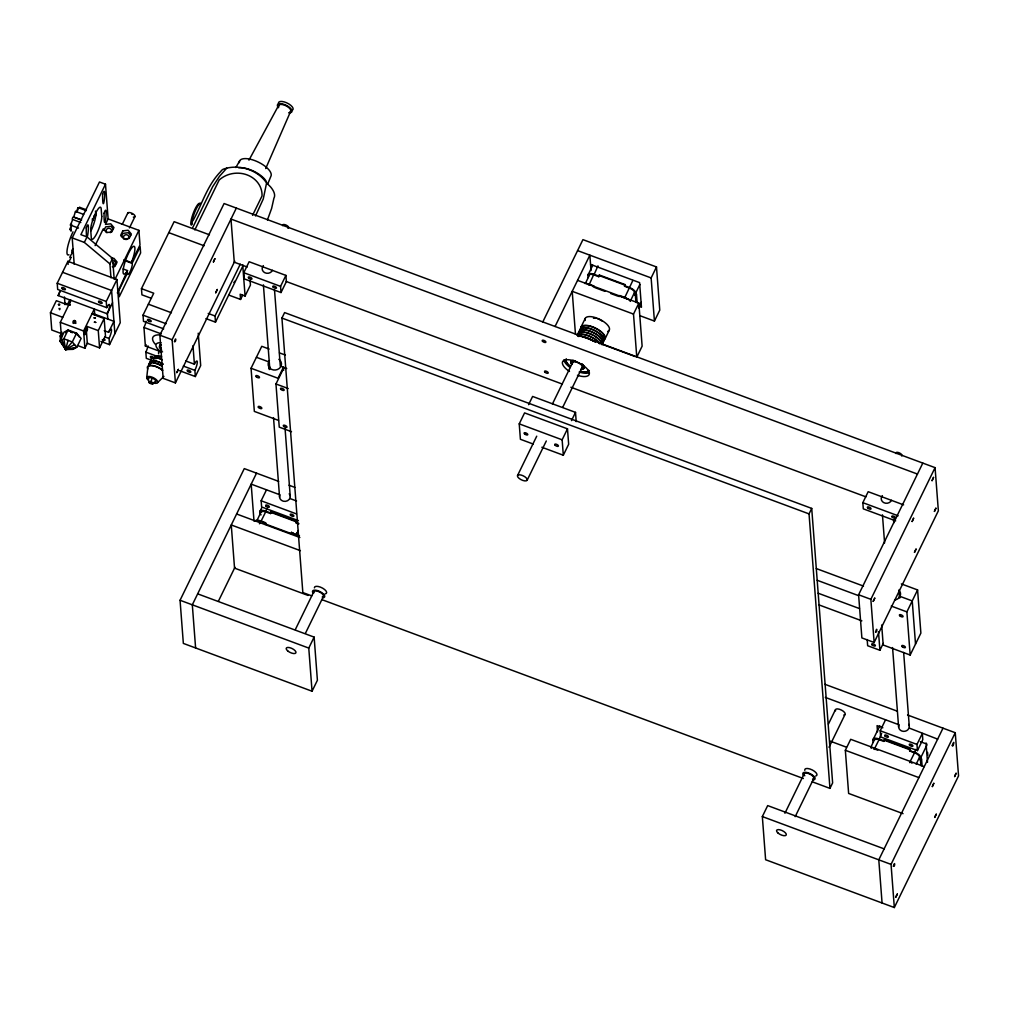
<?xml version="1.0" encoding="UTF-8"?>
<svg xmlns="http://www.w3.org/2000/svg" width="1009" height="1009" viewBox="0 0 1009 1009"><rect width="100%" height="100%" fill="white"/><g stroke="black" fill="none" stroke-linecap="round" stroke-linejoin="round"><path stroke-width="1.5" d="M297.68 535.363A5.348 2.195 26 0 0 296.406 534.808L291.45 532.374L290.92 533.471L265.178 523.898L265.708 522.801L260.801 520.985A6.697 2.737 26 0 0 255.063 521.073M585.762 282.634L589.206 275.545L587.982 275.091L592.775 265.253M916.185 764.154L919.628 757.053L919.804 759.525L921.04 759.979L920.851 757.519L919.628 757.053A5.348 2.195 26 0 0 914.532 752.764L915.857 749.346M70.895 257.27L70.479 258.96A7.404 1.577 -69.6 0 0 69.861 259.956L69.533 260.524A15.955 3.393 -69.6 0 0 68.801 261.886M146.696 377.845L147.806 367.856A9.497 3.897 26 0 1 152.863 365.813A9.497 3.897 26 0 1 162.424 370.278M71.715 224.301L70.643 227.34A5.827 1.236 -69.6 0 0 69.924 229.283L69.962 229.749A5.827 1.236 -69.6 0 0 70.744 228.627L71.109 227.845M192.87 220.845C202.065 204.373 207.135 185.315 220.769 171.505A29.74 12.196 26 0 1 223.241 169.209C238.301 163.71 257.699 169.638 266.578 182.982L263.261 199L255.517 215.951M78.5 228.072L70.428 225.083L70.617 224.238A5.827 1.236 -69.6 0 1 71.45 222.686L72.724 219.508L80.796 222.51M75.826 212.382L75.864 211.94A5.827 1.236 -69.6 0 0 75.549 211.398L75.145 212.142A5.827 1.236 -69.6 0 0 74.742 213.883L73.619 217.124L80.342 219.621M68.044 340.361L65.648 349.555L72.862 349.354L76.835 347.222L81.111 338.444L76.583 333.159L68.07 330.006L64.109 332.125L59.821 340.903L65.648 349.555L74.855 348.294M192.126 223.09L191.685 224.742A12.259 2.611 -69.6 0 1 194.914 211.84A12.259 2.611 -69.6 0 1 200.627 203.162M77.693 210.301L78.059 209.052A5.827 1.236 -69.6 0 0 78.21 207.665L86.282 210.667M117.347 292.963L127.512 270.601L123.098 268.962M68.864 304.113L69.041 302.902L68.246 304.15M85.462 329.438L85.235 330.094M894.592 599.977A6.697 5.94 -4.4 0 0 899.978 596.357L900.432 595.02A6.697 5.94 -4.4 0 0 899.334 590.606M152.069 378.047L150.871 382.638L152.775 383.861L155.462 382.007M298.727 523.999L296.318 523.116L296.797 521.401L271.055 511.828L270.576 513.543L263.803 511.222A5.348 2.195 26 0 0 261.255 511.563L256.816 520.871M124.082 259.83L131.435 262.567L131.864 261.482A14.794 3.153 -69.6 0 0 133.327 246.436A14.794 3.153 -69.6 0 0 124.006 265.544A14.794 3.153 -69.6 0 0 127.058 271.345L127.512 270.601M267.877 183.588L270.853 176.373A17.418 7.139 26 0 0 256.753 161.39A17.418 7.139 26 0 0 239.322 162.638M267.435 219.949L271.623 208.422L273.931 198.155A29.74 12.196 26 0 0 270.425 186.741L266.578 182.982M265.708 168.553L290.693 111.217M61.423 334.458L62.053 333.512M74.199 264.156L72.207 237.91L99.475 181.986L105.491 184.218L108.127 218.928L105.453 224.414L110.763 223.809L113.941 227.58L111.797 231.969L106.487 232.587L103.309 228.803L95.111 245.616M59.972 290.806A6.647 1.413 -69.6 0 1 58.144 295.574L107.181 313.786A6.647 1.413 -69.6 0 0 109.628 305.235A6.647 1.413 -69.6 0 0 106.714 307.657L57.677 289.444L57.21 283.264L67.906 261.318L116.943 279.531L120.235 322.703L109.527 344.649L100.875 341.433M105.491 184.218L80.884 234.656L87.014 236.926L112.592 258.418L114.194 279.291M58.144 295.574L60.149 291.462M110.977 277.803L109.918 263.904L84.34 242.412L87.014 236.926M61.423 333.601L51.762 330.019L50.45 312.752L56.34 300.682L67.363 304.781L69.772 299.85L70.012 302.902M104.028 230.178L105.642 226.886L110.952 226.268L113.336 229.093M61.499 338.028L60.313 322.338L71.008 300.304M61.612 339.503L60.389 339.049L60.149 335.972L61.965 332.264M68.07 330.006L63.794 338.784L65.648 349.555L76.835 347.222L72.295 341.937L63.794 338.784L59.821 340.903L64.362 346.188L65.648 349.555L74.565 344.586M122.278 224.313L127.777 213.013M121.408 236.636L123.01 233.344L128.332 232.726L130.703 235.551M109.918 263.904L112.592 258.418M76.583 333.159L72.295 341.937L65.648 349.555L62.091 343.552M129.455 227.908L134.954 216.607M83.835 334.067L85.059 334.521L84.819 331.444L87.228 326.5L98.264 330.599L99.576 347.865L87.316 343.312L86.244 329.136M85.059 334.521L87.468 329.59L87.228 326.5M114.988 279.392L138.901 230.355L108.127 218.928M106.714 307.657L106.248 301.477L116.943 279.531M77.63 345.545L84.907 348.244L87.594 342.757M131.435 262.567L140.011 244.973L138.901 230.355M98.264 330.599L104.154 318.529L91.895 313.976M107.181 313.786L112.529 302.814M132.078 263.324L140.15 246.764L140.617 252.931L119.226 296.772L118.759 290.617L127.512 272.909A6.029 1.286 -69.6 0 0 130.098 271.635A6.029 1.286 -69.6 0 0 132.166 263.374L124.006 260.322M99.576 347.865L105.466 335.795L104.154 318.529M104.268 330.687L108.594 332.302L113.941 321.329L93.749 313.824M151.464 298.361L141.928 294.83L141.462 288.662L174.128 221.677L209.443 234.794M163.685 328.846L143.492 321.341L143.013 315.161L153.721 293.215L141.462 288.662M192.757 227.517L212.647 186.728L219.458 176.335L226.71 168.175M194.838 229.901L219.167 180.031A25.099 22.261 -4.4 0 1 246.991 174.86A25.099 22.261 -4.4 0 1 262.025 195.96L252.565 215.346M234.794 261.142L175.415 382.903L163.155 378.35L159.863 335.19L224.086 203.528L935.066 467.646L938.357 510.806L874.135 642.468L861.875 637.915L858.596 594.768L922.806 463.093M175.415 382.903L172.123 339.743L236.346 208.081M205.95 318.604L215.485 322.148L215.018 315.981L240.281 264.169M215.485 322.148L242.803 266.136M243.774 272.707L249.135 261.735L285.9 275.394L286.379 281.561L281.019 292.534L244.254 278.875L243.774 272.707L280.552 286.367L281.019 292.534M179.476 370.656L195.342 376.546L200.69 365.573L198.231 333.197M228.803 295.082L240.571 299.446L242.589 295.334M240.571 299.446L240.18 294.212L245.086 296.028L250.434 285.055L250.068 280.363M280.552 286.367L285.9 275.394M278.471 420.375L254.344 411.407L251.052 368.26L261.76 346.314L269.138 349.051M311.693 595.852L302.839 592.573L281.927 318.075L284.601 312.588L811.715 508.41L832.627 782.896L829.953 788.382L812.232 781.798M291.513 431.688L279.253 427.135L275.962 383.988L283.996 367.528M197.663 593.847L314.127 637.108L317.406 680.255L312.058 691.228L183.348 643.414L180.056 600.267L244.279 468.605L278.673 481.381M256.538 473.158L192.315 604.82L195.607 647.967M298.399 520.619L261.621 506.959L261.154 500.792L266.502 489.819M261.142 514.83L259.918 514.376L259.729 511.916L261.785 507.704M218.385 601.25L234.958 567.272M259.439 523.797L260.801 520.985L265.758 523.419L265.216 524.516M266.994 508.296L265.67 511.727M260.852 521.603L265.745 511.752M270.576 513.543L271.055 511.828M296.318 523.116L296.797 521.401M296.318 534.77L298.387 530.545L296.356 534.19A6.697 2.737 26 0 1 299.446 535.741M295.284 629.679L313.925 591.463M305.538 633.084L323.485 596.281M312.058 691.228L308.767 648.081L314.127 637.108M542.804 321.921L582.937 239.637L656.493 266.956L659.772 310.116L654.425 321.076L639.719 315.615M555.064 326.475L589.849 255.163L591.022 270.576M533.269 444.061L520.404 439.281L519.231 423.868L524.579 412.895L567.487 428.838L568.66 444.25L563.312 455.223L541.858 447.252M528.59 404.672L532.613 396.436L575.508 412.378L576.215 421.623M630.436 300.896L634.56 292.396L634.749 294.855L635.973 295.309L635.784 292.85L634.56 292.396A5.348 2.195 26 0 0 629.465 288.107L624.558 286.279L625.05 284.576L599.308 275.003L598.816 276.718L593.923 274.902L597.984 265.859M593.418 287.073L593.96 285.976L589.054 284.16A6.697 2.737 26 0 0 584.791 283.453M598.816 276.718L599.308 275.003M581.007 327.055L585.258 318.352M517.567 475.466L536.725 436.191M552.453 403.928L572.986 361.853M527.139 480.259A5.348 2.195 26 0 0 520.909 474.999A5.348 2.195 26 0 0 519.017 478.316A5.348 2.195 26 0 0 527.139 480.259L546.298 440.983M562.707 407.321L582.546 366.645M619.16 296.633L619.703 295.536L624.609 297.365A6.697 2.737 26 0 1 629.553 300.379M624.558 286.279L625.05 284.576M632.845 280.464L624.571 297.945L620.951 296.608M605.047 338.847L609.285 330.145M563.312 455.223L562.139 439.81L567.487 428.838M571.498 420.602L575.508 412.378M634.749 294.855L635.279 293.758L635.935 302.397M639.895 284.424L635.784 292.85A6.697 2.737 26 0 0 629.414 287.489L624.521 285.673M635.973 295.309L636.502 294.212L637.158 302.851M638.848 303.116L642.128 346.163L636.78 357.136L633.501 314.089L638.848 303.116L577.564 280.351M654.425 321.076L651.133 277.929L656.493 266.956M638.52 307.922L641.257 302.296M829.953 788.382L809.041 513.896L811.715 508.41M895.664 520.858L863.3 508.839L862.834 502.671L868.181 491.698L903.61 504.866M907.57 715.003L955.258 732.723L958.55 775.871L894.327 907.545L765.617 859.731L762.337 816.571L767.685 805.598L884.136 848.859M874.135 642.468L870.855 599.321L935.066 467.646M784.926 813.254L804.261 773.613M828.439 724.058L835.338 709.907M795.18 816.659L814.515 777.018M829.02 747.278L844.899 714.725M867.185 639.555L867.652 645.722L879.911 650.275L883.253 643.414M881.677 624.987L883.203 645.016L910.168 655.03L906.877 611.883L917.585 589.937L901.352 583.908M903.055 813.658L848.632 793.44L845.34 750.28L850.688 739.307L924.244 766.638M910.168 655.03L920.876 633.097L917.585 589.937M873.226 742.22L873.037 739.748L879.205 727.111A6.697 2.75 26 0 1 879.911 725.875M870.83 747.303L874.563 739.408A5.348 2.195 26 0 1 877.124 739.055L883.884 741.388L884.376 739.673L910.118 749.233L909.626 750.948L914.457 752.739M917.446 750.582L916.979 744.428L922.327 733.455L922.794 739.61L917.446 750.582L880.668 736.923L880.201 730.756L885.549 719.783M881.677 733.329L878.978 739.559M874.16 749.435L879.066 739.597M883.884 741.388L884.376 739.673M909.626 750.948L910.118 749.233M909.639 762.615L914.532 752.764L909.576 750.33M919.804 759.525L920.347 758.427L920.889 765.617M927.006 744.882L920.851 757.519A6.697 2.737 26 0 0 914.482 752.159M921.04 759.979L921.57 758.882L922.125 766.071M942.999 728.17L878.789 859.832L882.068 902.992M894.327 907.545L891.048 864.385L955.258 732.723M76.419 212.256L77.163 209.922A5.827 1.236 -69.6 0 1 77.882 207.98L78.21 207.665M71.261 224.578L71.008 224.931A5.827 1.236 -69.6 0 1 70.428 225.083M248.958 160.166L278.736 105.226M235.854 167.544L239.713 160.772M269.453 360.629L268.684 361.84L269.277 369.546M280.994 366.242L286.72 368.537M94.884 217.124L95.578 215.989A7.404 1.577 -69.6 0 1 95.943 214.665L96.183 213.895A15.955 3.393 -69.6 0 1 96.36 213.34M157.593 382.588L163.937 376.382M59.014 308.451L59.645 309.7L59.998 308.413M67.628 348.37L65.648 349.555L61.814 339.844M72.534 219.647L72.421 219.508A5.827 1.236 -69.6 0 1 72.358 218.524L72.711 217.578A5.827 1.236 -69.6 0 1 73.392 216.91L81.615 219.861M261.129 511.727L264.219 511.298M874.437 739.559L877.54 739.143M111.242 258.581L113.891 258.279L117.069 262.05L114.938 266.439L112.276 266.742M149.055 382.487L150.871 382.638M75.196 320.774A1.337 1.186 -4.4 0 1 75.057 322.729A1.337 1.186 -4.4 0 1 73.052 321.972A1.337 1.186 -4.4 0 1 74.565 320.547L75.334 322.628A1.337 1.186 -4.4 0 1 75.826 323.422M73.178 323.41A1.337 1.186 -4.4 0 1 74.704 322.388L75.334 322.628M295.12 534.329L291.45 532.374M577.589 250.61L651.133 277.929M590.555 264.408L639.58 282.621L641.459 307.278L638.571 306.206M599.359 275.621L625.101 285.181M588.159 277.551L587.982 275.091A6.697 2.737 26 0 1 593.872 274.284L598.778 276.1M594.856 287.603L604.858 291.324M610.584 293.455L617.735 296.104M633.501 314.089L572.204 291.324L575.483 334.37M601.755 344.119L635.317 356.593M917.458 474.066L230.985 219.054L234.277 262.201L247.243 267.019M168.78 232.65L204.083 245.767M286.165 281.473L562.013 383.962M570.867 387.242L865.911 496.844M79.181 208.321A5.827 1.236 -69.6 0 1 79.724 207.35L86.459 209.847M862.834 502.671L898.136 515.788M75.549 211.398L83.621 214.4M72.207 237.91L84.34 242.412M281.927 318.075L809.041 513.896M519.231 423.868L562.139 439.81M208.207 313.458L215.018 315.981M62.558 272.291L111.595 290.504L114.887 333.676M148.373 304.188L171.442 312.765M279.468 352.885L285.37 355.08M57.21 283.264L106.248 301.477M143.013 315.161L166.094 323.725M256.412 357.287L268.684 361.84A6.697 5.94 -4.4 0 0 271.648 369.408A6.697 5.94 -4.4 0 0 280.439 367.213A6.697 5.94 -4.4 0 0 278.825 359.305M899.952 596.357L912.237 600.91L915.516 644.07M816.281 568.559L863.502 586.103M146.154 321.19A6.647 1.413 -69.6 0 1 143.959 327.471L161.263 333.903M251.052 368.26L278.03 378.274L283.378 367.301L283.617 370.379M891.275 606.081L906.877 611.883M159.863 335.19L172.123 339.743M858.596 594.768L870.855 599.321M817.189 580.276L858.508 595.625M64.904 303.116L67.792 304.188M275.962 383.988L288.221 388.541M818.16 593.216L859.479 608.578M143.959 327.471L145.372 345.986L161.226 351.876M185.744 360.982L194.396 364.199A6.697 1.425 -69.6 0 1 197.31 361.79A6.697 1.425 -69.6 0 1 194.876 370.366L195.342 376.546M50.45 312.752L62.709 317.305M104.734 336.855L109.06 338.469L109.527 344.649M148.033 345.86A6.697 1.425 -69.6 0 1 145.838 352.141L157.379 356.429M183.335 366.078L194.876 370.366M60.313 322.338L84.819 331.444M819.068 604.933L861.863 620.838M152.082 360.478L146.305 358.334L145.838 352.141M60.149 335.972L61.385 336.426M289.015 485.215L294.918 487.41M824.908 684.291L897.241 711.168M289.797 498.471L296.532 500.981M825.312 697.408L899.082 724.815A5.348 4.742 -4.4 0 0 901.806 731.008A5.348 4.742 -4.4 0 0 908.844 728.435M937.651 739.143L909.033 727.994A5.348 4.742 -4.4 0 0 908.705 724.374M882.837 727.766L877.061 725.622L877.54 731.79M920.334 741.691L926.098 743.835L927.511 762.325M261.154 500.792L296.457 513.909M880.201 730.756L916.979 744.428M271.106 512.446L296.848 522.019M884.426 740.291L910.168 749.851M270.526 512.925L265.619 511.109A6.697 2.737 26 0 0 259.729 511.916L260.953 512.408L259.729 511.916M296.268 522.498L298.714 523.406M883.834 740.77L878.94 738.954A6.697 2.737 26 0 0 873.037 739.748L874.261 740.253L873.037 739.748M874.122 748.817L877.792 750.191M236.611 513.997L299.862 537.494M830.218 741.161L846.463 747.19M845.34 750.28L918.896 777.611M300.392 550.662L231.263 524.97L234.542 568.13L308.098 595.449M322.035 599.699L803.366 778.507M180.056 600.267L308.767 648.081M762.337 816.571L891.048 864.385M131.662 214.11L131.75 214.148A1.879 0.769 26 0 1 132.166 214.387M114.08 260.738L116.464 263.563M79.724 207.35L79.875 207.577A5.827 1.236 -69.6 0 1 79.711 208.182M94.796 217.112L94.808 217.137A7.404 1.577 -69.6 0 0 94.871 216.153L94.871 215.699A15.955 3.393 -69.6 0 0 94.821 214.841L94.316 215.611A15.955 3.393 -69.6 0 0 93.837 217.263L93.648 217.982A7.404 1.577 -69.6 0 0 93.358 219.23L92.538 220.593L92.298 218.877M593.872 274.284L589.105 284.778A5.348 2.195 26 0 0 587.843 284.387M927.574 752.323L927.801 755.3M893.545 519.723L893.785 522.839M898.893 589.988L899.486 597.807M903.648 652.457L909.248 725.862M882.446 514.83L884.59 542.943M892.561 647.564L898.628 727.212M878.498 631.785L879.911 650.275M624.609 297.365L624.647 297.983A5.348 2.195 26 0 1 625.29 298.235M274.498 289.747L280.325 366.267M285.08 428.737L290.201 495.886M263.399 284.853L269.819 369.193M273.515 417.6L279.581 497.248M242.69 264.673L245.086 296.028M254.003 521.111L251.178 484.131L279.985 494.826A5.348 4.742 -4.4 0 0 285.497 501.359A5.348 4.742 -4.4 0 0 289.205 493.754M192.996 345.709L194.396 364.199M107.345 312.878L107.812 319.046M95.502 211.07L95.741 214.11A13.079 2.787 -69.6 0 1 90.974 230.847M94.783 315.312L94.304 309.044L83.596 330.99L84.907 348.244M74.565 320.547L74.704 322.388M67.906 261.318L68.145 264.396M64.437 296.961L65.03 304.668M108.594 332.302A6.697 1.425 -69.6 0 1 111.495 329.893A6.697 1.425 -69.6 0 1 109.06 338.469M103.574 338.57A2.005 0.82 26 0 1 104.898 340.273A2.005 0.82 26 0 1 102.313 339.743M70.945 332.011A6.155 2.522 26 0 1 72.396 332.453M71.046 332.226A5.751 2.359 26 0 1 72.408 332.642M65.862 332.781A7.366 3.014 26 0 1 66.026 331.999M66.644 331.431A7.366 3.014 26 0 1 67.653 331.116M69.016 331.103A7.366 3.014 26 0 1 70.617 331.368M74.111 332.667A7.366 3.014 26 0 1 75.763 333.601M77.189 334.66A7.366 3.014 26 0 1 79.055 336.829M127.689 213.454A4.011 1.64 26 0 1 133.087 213.895A4.011 1.64 26 0 1 133.327 217.099M68.889 254.722A16.522 3.519 -69.6 0 1 67.351 248.504A16.522 3.519 -69.6 0 1 73.001 231.843M70.857 257.232A7.404 1.577 -69.6 0 1 70.441 257.497L70.239 257.547A15.955 3.393 -69.6 0 1 69.835 257.522L70.138 256.349A15.955 3.393 -69.6 0 1 70.844 255.176L71.172 254.684A7.404 1.577 -69.6 0 1 71.715 253.94L72.27 252.086A7.404 1.577 -69.6 0 1 71.904 252.061L71.816 250.459A15.955 3.393 -69.6 0 1 72.484 249.5L72.787 249.122A7.416 1.577 -69.6 0 1 73.127 248.731M112.756 262.844A2.674 2.371 -4.4 0 1 113.752 266.855M127.538 239.133A2.674 2.371 -4.4 0 1 123.539 237.506A2.674 2.371 -4.4 0 1 126.819 234.794A2.674 2.371 -4.4 0 1 128.357 238.465M107.042 232.461A2.674 2.371 -4.4 0 1 107.004 228.929A2.674 2.371 -4.4 0 1 110.965 229.207A2.674 2.371 -4.4 0 1 110.17 232.688M71.374 230.456A5.827 1.236 -69.6 0 1 71.097 231.036L70.857 231.086A5.827 1.236 -69.6 0 1 71.235 229.371M238.666 167.771A17.922 7.34 26 0 1 266.401 181.67M191.117 224.919A11.667 2.485 -69.6 0 1 194.51 210.213A11.667 2.485 -69.6 0 1 200.186 204.726M278.484 107.711A8.034 3.292 26 0 1 280.792 103.65A8.034 3.292 26 0 1 290.945 108.745A8.034 3.292 26 0 1 288.637 112.794M278.85 106.815A6.697 2.737 26 0 1 285.282 105.466A6.697 2.737 26 0 1 290.138 111.734M278.749 104.343A8.034 3.292 26 0 1 286.468 102.716A8.034 3.292 26 0 1 292.295 110.246M154.629 358.674A8.362 3.431 26 0 1 156.168 358.649M151.464 361.31A10.04 4.112 26 0 1 162.285 359.822M150.013 364.274A10.04 4.112 26 0 1 152.927 360.629A10.04 4.112 26 0 1 163.092 364.072M153.305 358.561A8.362 3.431 26 0 1 160.494 358.46M153.898 358.889A7.694 3.153 26 0 1 154.528 358.296M157.013 357.955A7.694 3.153 26 0 1 160.507 358.788M148.638 364.943A10.04 4.112 26 0 1 162.134 366.065M150.101 363.139A9.497 3.897 26 0 1 162.865 364.199M149.143 365.107A9.497 3.897 26 0 1 151.451 362.963M153.204 362.937A9.497 3.897 26 0 1 161.907 366.166M158.741 353.894A6.294 2.573 26 0 1 162.55 351.851M157.618 356.581A6.294 2.573 26 0 1 160.141 356.795M147.718 368.991A10.04 4.112 26 0 1 151.602 365.372A10.04 4.112 26 0 1 162.752 370.24M148.462 380.406A6.029 2.472 26 0 1 148.878 376.445A6.029 2.472 26 0 1 157.127 380.582A6.029 2.472 26 0 1 153.847 383.105M148.689 379.056A4.011 1.64 26 0 1 150.82 377.694A4.011 1.64 26 0 1 155.487 380.355A4.011 1.64 26 0 1 154.175 382.184M154.793 357.527A7.694 3.153 26 0 1 161.579 356.606M155.247 344.22A18.074 7.404 26 0 1 160.292 334.938M159.472 350.64A12.045 4.931 26 0 1 161.099 342.757M161.768 350.325A8.362 3.431 26 0 1 161.352 344.876M161.024 347.979A8.362 3.431 26 0 1 160.04 344.763M234.895 281.17A31.052 12.726 26 0 1 233.836 282.495M145.372 345.986A6.697 1.425 -69.6 0 1 146.065 344.662M313.231 593.305A6.697 2.737 26 0 1 315.212 590.151A6.697 2.737 26 0 1 323.397 593.96A6.697 2.737 26 0 1 322.842 597.782M313.925 592.838A5.348 2.195 26 0 1 319.702 592.056A5.348 2.195 26 0 1 322.212 597M803.568 775.454A6.697 2.737 26 0 1 805.548 772.301A6.697 2.737 26 0 1 813.733 776.11A6.697 2.737 26 0 1 813.178 779.932M804.791 775.77A5.348 2.195 26 0 1 805.977 773.058A5.348 2.195 26 0 1 812.586 775.921A5.348 2.195 26 0 1 812.548 779.15M314.392 587.869A6.697 2.737 26 0 1 322.653 588.171A6.697 2.737 26 0 1 325.024 593.935M804.778 770.346A6.697 2.737 26 0 1 812.409 770.018A6.697 2.737 26 0 1 815.751 776.022M835.578 710.79A5.348 2.195 26 0 1 841.456 710.084A5.348 2.195 26 0 1 843.827 715.003M593.469 318.289A6.697 2.737 26 0 1 595.978 318.314M597.517 318.705A6.697 2.737 26 0 1 602.058 321.051M871.082 748.098A6.697 2.737 26 0 1 871.789 748.186M909.664 762.035A6.697 2.737 26 0 1 910.471 762.35M911.266 762.728A6.697 2.737 26 0 1 912.035 763.132M926.073 743.028A6.697 2.75 26 0 1 926.741 743.999M630.032 300.871A6.697 2.737 26 0 1 630.411 301.376M589.206 275.545A5.348 2.195 26 0 1 593.923 274.902M625.921 298.538A5.348 2.195 26 0 1 627.131 299.219M579.696 330.599A13.382 5.486 26 0 1 594.44 330.258A13.382 5.486 26 0 1 603.029 342.051M577.753 335.556A12.713 5.209 26 0 1 588.297 335.883A12.713 5.209 26 0 1 599.409 343.602M580.768 328.404A13.382 5.486 26 0 1 595.499 328.064A13.382 5.486 26 0 1 604.101 339.856M581.386 328.631A12.713 5.209 26 0 1 594.768 328.013A12.713 5.209 26 0 1 604.025 339.138M578.195 336.438A13.382 5.486 26 0 1 595.449 342.328M603.344 340.802A12.713 5.209 26 0 1 602.953 341.332M580.352 330.12A12.713 5.209 26 0 1 580.566 329.502M581.537 328.543A12.713 5.209 26 0 1 593.696 330.208A12.713 5.209 26 0 1 603.458 338.709M577.703 335.757A13.382 5.486 26 0 1 589.344 333.374A13.382 5.486 26 0 1 602.045 344.801M577.123 335.291A13.382 5.486 26 0 1 588.272 335.568A13.382 5.486 26 0 1 600.04 343.804M585.157 320.471A13.382 5.486 26 0 1 599.75 319.349A13.382 5.486 26 0 1 607.632 331.494M578.775 333.563A13.382 5.486 26 0 1 592.636 332.1A13.382 5.486 26 0 1 601.957 344.246M579.393 333.79A12.713 5.209 26 0 1 591.905 332.075A12.713 5.209 26 0 1 601.881 343.527M578.207 334.509A12.713 5.209 26 0 1 579.393 332.932M581.02 332.377A12.713 5.209 26 0 1 584.451 332.402M585.788 332.629A12.713 5.209 26 0 1 592.989 335.303M594.377 336.085A12.713 5.209 26 0 1 600.481 341.408M600.986 342.278A12.713 5.209 26 0 1 601.465 343.867M582.319 336.792A12.713 5.209 26 0 1 593.544 341.307M589.407 372.573A14.719 6.029 26 0 1 579.166 372.031M570.161 367.528A14.719 6.029 26 0 1 563.993 359.835M588.84 370.543A12.713 5.209 26 0 1 580.919 371.627M569.555 365.926A12.713 5.209 26 0 1 566.112 359.154M582.054 364.224A7.366 3.014 26 0 1 581.07 369.029A7.492 3.077 26 0 0 584.085 366.305M571.762 364.375A7.366 3.014 26 0 1 575.483 360.919M572.57 363.026A5.348 2.195 26 0 1 578.561 362.937A5.348 2.195 26 0 1 581.815 367.654M572.191 363.265A7.492 3.077 26 0 1 571.447 362.181A7.366 3.014 26 0 0 572.305 363.278M588.777 370.366A12.575 5.159 26 0 1 580.932 371.438M569.694 365.8A12.575 5.159 26 0 1 566.289 359.103M571.712 364.249A7.492 3.077 26 0 1 573.869 360.465M582.193 364.098A7.492 3.077 26 0 1 583.341 365.22M896.042 453.533A3.342 1.375 26 0 1 899.246 452.852A3.342 1.375 26 0 1 901.68 455.98M282.722 225.688A3.342 1.375 26 0 1 286.329 225.196A3.342 1.375 26 0 1 287.906 228.286M257.03 521.123A5.348 2.195 26 0 1 258.985 521.085M272.443 270.324A5.348 4.742 -4.4 0 1 264.762 272.682A5.348 4.742 -4.4 0 1 263.374 265.619M891.502 500.3A5.348 4.742 -4.4 0 1 883.834 502.659A5.348 4.742 -4.4 0 1 882.383 495.633M569.492 371.451A14.719 6.029 26 0 1 566.591 359.734A14.719 6.029 26 0 1 588.083 370.101A14.719 6.029 26 0 1 577.463 375.298M268.987 368.335A6.697 5.94 -4.4 0 1 269.794 366.948M899.448 596.357A6.697 5.94 -4.4 0 1 900.381 597.643M86.244 227.996C86.295 254.571 91.024 213.706 86.244 227.996M85.752 331.141L86.787 329.022L85.752 331.141M102.59 194.485C102.641 221.059 107.37 180.195 102.59 194.485M104.028 213.353C104.078 239.928 108.808 199.076 104.028 213.353M176.827 372.598L178.379 369.42L176.827 372.598M213.416 261.924L214.879 258.695L213.416 261.924M215.762 292.749L217.225 289.507L215.762 292.749M873.201 601.339L874.753 598.16L873.201 601.339M895.74 897.241L897.291 894.062L895.74 897.241M912.149 521.502L913.599 518.26L912.149 521.502M914.495 552.314L916.046 549.136L914.495 552.314M932.076 480.65L933.527 477.408L932.076 480.65M932.341 786.566L933.792 783.337L932.341 786.566M934.687 817.391L936.238 814.213L934.687 817.391M954.615 776.552L956.065 773.31L954.615 776.552M934.435 511.386L935.898 508.233L934.435 511.386M94.089 317.873L95.401 318.075L94.089 317.873M94.417 322.186L95.729 322.401L94.417 322.186M875.572 631.987C877.225 633.211 877.338 625.315 875.572 631.987M174.507 341.584C176.096 342.896 176.272 335.013 174.507 341.584M893.419 866.226C895.021 867.538 895.185 859.655 893.419 866.226M952.307 745.437C952.837 748.892 955.422 737.011 952.307 745.437M58.446 304.441C59.165 307.266 60.994 302.662 58.446 304.441M70.088 304.567L69.835 305.286L70.1 304.655M122.821 230.872L120.676 235.261L123.855 239.032L129.177 238.414L131.321 234.025L128.143 230.254L122.821 230.872M589.18 284.803L589.105 284.778M101.745 216.342L101.165 208.762A13.079 2.787 -69.6 0 0 95.477 213.454A13.079 2.787 -69.6 0 0 90.709 230.203L91.289 237.783A13.079 2.787 -69.6 0 0 96.978 233.079A13.079 2.787 -69.6 0 0 101.745 216.342M98.932 302.296A2.005 0.82 26 0 0 102.073 303.268A2.005 0.82 26 0 0 100.042 301.275A2.005 0.82 26 0 0 98.932 302.296M62.306 288.776A2.005 0.82 26 0 0 65.358 289.533A2.005 0.82 26 0 0 63.05 287.552A2.005 0.82 26 0 0 62.306 288.776M149.42 382.84A2.346 0.959 26 0 0 152.964 383.685A2.346 0.959 26 0 0 150.24 381.389A2.346 0.959 26 0 0 149.42 382.84M148.121 320.673A2.005 0.82 26 0 0 151.173 321.43A2.005 0.82 26 0 0 148.865 319.449A2.005 0.82 26 0 0 148.121 320.673M150.946 357.691A2.005 0.82 26 0 0 153.999 358.422A2.005 0.82 26 0 0 151.653 356.454A2.005 0.82 26 0 0 150.946 357.691M187.724 371.362A2.005 0.82 26 0 0 190.777 372.081A2.005 0.82 26 0 0 188.431 370.114A2.005 0.82 26 0 0 187.724 371.362M555.227 445.31A2.005 0.82 26 0 0 558.343 446.192A2.005 0.82 26 0 0 556.199 444.2A2.005 0.82 26 0 0 555.227 445.31M524.579 433.92A2.005 0.82 26 0 0 527.694 434.803A2.005 0.82 26 0 0 525.563 432.823A2.005 0.82 26 0 0 524.579 433.92M287.754 650.956A5.348 2.195 26 0 0 295.877 652.899A5.348 2.195 26 0 0 289.633 647.639A5.348 2.195 26 0 0 287.754 650.956M778.09 833.106A5.348 2.195 26 0 0 786.213 835.048A5.348 2.195 26 0 0 779.97 829.802A5.348 2.195 26 0 0 778.09 833.106M899.7 615.679A2.005 0.82 26 0 0 902.878 616.814A2.005 0.82 26 0 0 901.087 614.822A2.005 0.82 26 0 0 899.7 615.679M902.273 646.719A2.005 0.82 26 0 0 905.35 647.526A2.005 0.82 26 0 0 903.093 645.546A2.005 0.82 26 0 0 902.273 646.719M258.481 407.434A2.005 0.82 26 0 0 261.659 408.557A2.005 0.82 26 0 0 259.868 406.577A2.005 0.82 26 0 0 258.481 407.434M256.349 376.824A2.005 0.82 26 0 0 259.439 377.618A2.005 0.82 26 0 0 257.181 375.638A2.005 0.82 26 0 0 256.349 376.824M266.035 506.102A2.005 0.82 26 0 0 269.201 507.174A2.005 0.82 26 0 0 267.322 505.181A2.005 0.82 26 0 0 266.035 506.102M290.63 515.296A2.005 0.82 26 0 0 293.77 516.23A2.005 0.82 26 0 0 291.702 514.249A2.005 0.82 26 0 0 290.63 515.296M248.655 278.017A2.005 0.82 26 0 0 251.821 279.089A2.005 0.82 26 0 0 249.942 277.097A2.005 0.82 26 0 0 248.655 278.017M273.262 287.199A2.005 0.82 26 0 0 276.39 288.145A2.005 0.82 26 0 0 274.334 286.165A2.005 0.82 26 0 0 273.262 287.199M892.221 517.087A2.005 0.82 26 0 0 895.387 518.159A2.005 0.82 26 0 0 893.507 516.167A2.005 0.82 26 0 0 892.221 517.087M867.79 508.069A2.005 0.82 26 0 0 870.931 509.015A2.005 0.82 26 0 0 868.863 507.022A2.005 0.82 26 0 0 867.79 508.069M909.601 745.172A2.005 0.82 26 0 0 912.767 746.244A2.005 0.82 26 0 0 910.887 744.264A2.005 0.82 26 0 0 909.601 745.172M885.17 736.154A2.005 0.82 26 0 0 888.298 737.1A2.005 0.82 26 0 0 886.243 735.107A2.005 0.82 26 0 0 885.17 736.154M542.539 341.269A2.005 0.82 26 0 0 545.718 342.366A2.005 0.82 26 0 0 543.889 340.386A2.005 0.82 26 0 0 542.539 341.269M545.1 372.296A2.005 0.82 26 0 0 548.177 373.09A2.005 0.82 26 0 0 545.919 371.11A2.005 0.82 26 0 0 545.1 372.296M872.318 645.104A2.005 0.82 26 0 0 875.345 645.81A2.005 0.82 26 0 0 872.987 643.843A2.005 0.82 26 0 0 872.318 645.104M280.906 389.36A2.005 0.82 26 0 0 284.046 390.332A2.005 0.82 26 0 0 282.028 388.339A2.005 0.82 26 0 0 280.906 389.36M283.907 426.517A2.005 0.82 26 0 0 286.947 427.223A2.005 0.82 26 0 0 284.576 425.256A2.005 0.82 26 0 0 283.907 426.517"/></g></svg>
